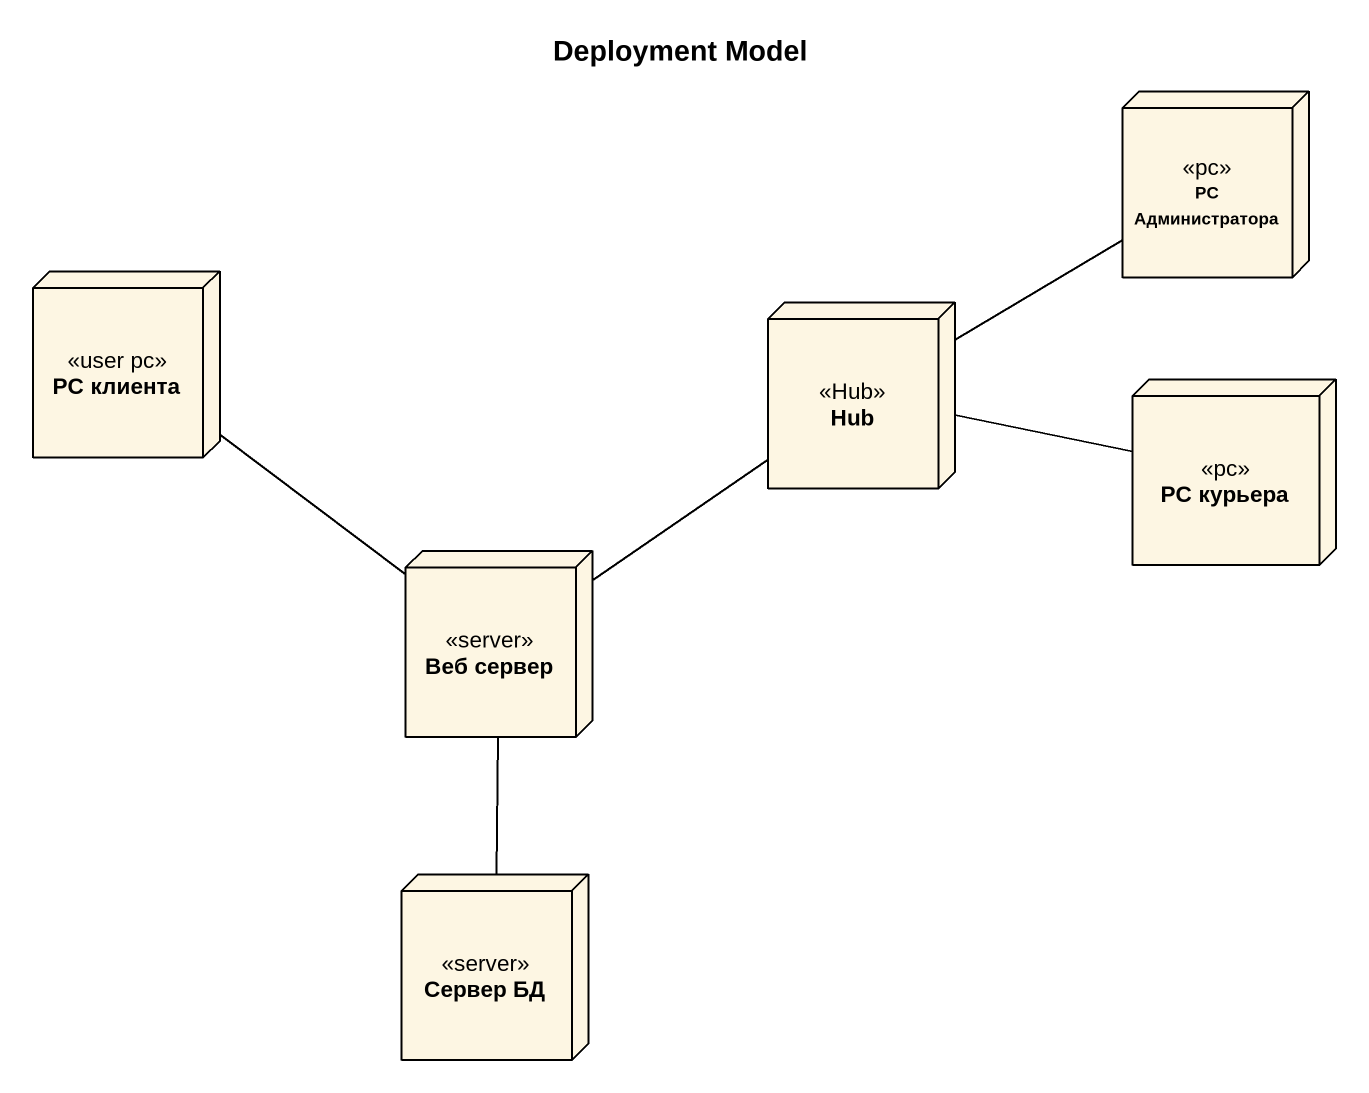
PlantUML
@startuml
title Deployment Model
node "PC Администратора" as PC_Администратора <<pc>>
node "PC клиента" as PC_клиента <<user pc>>
node Hub <<Hub>>
node "РС курьера" as РС_курьера <<pc>>
node "Веб сервер" as Веб_сервер <<server>>
node "Сервер БД" as Сервер_БД <<server>>
PC_клиента -- Веб_сервер
Hub -right- PC_Администратора
Hub -right- РС_курьера
Веб_сервер -up- Hub
Веб_сервер -- Сервер_БД
@enduml
